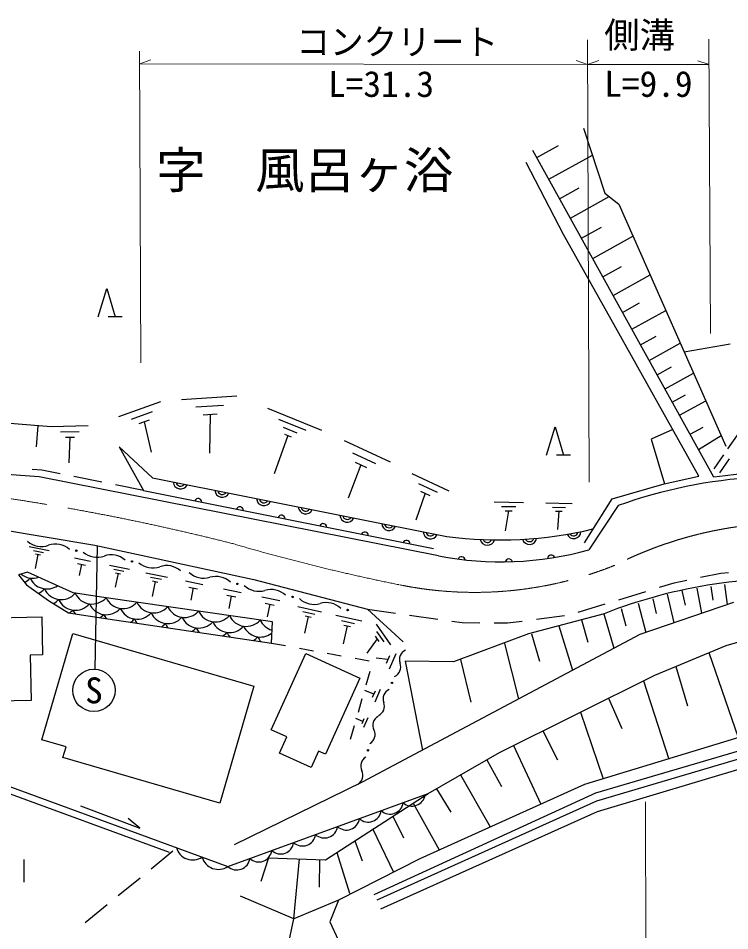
# Model space of a CAD drawing. Units: millimetres, scale not verified. Extents: x 40000 to 680000, y 20000 to 380000.
# Drawn here: x 107198 to 157438, y 274733 to 339157 of the extents above; entities that cross this region are included whole.
import ezdxf
from ezdxf.enums import TextEntityAlignment as Align

# ---------------------------------------------------------------- set-up
doc = ezdxf.new("R2010")
doc.units = ezdxf.units.MM
doc.header["$LTSCALE"] = 1000
doc.linetypes.add('CHAIN', pattern=[18.5, 12, -1.5, 3.5, -1.5])
for name, color, linetype, lineweight in [('M-BGD', 7, 'Continuous', 25), ('M-BMK', 2, 'CHAIN', 13), ('M-STR-HTXT', 7, 'Continuous', 13), ('M-STR-STRC', 7, 'Continuous', 25)]:
    doc.layers.add(name, color=color, linetype=linetype, lineweight=lineweight)
doc.layers.add('M-BMK-HTXT', color=7, linetype='Continuous')
doc.styles.add('ＭＳ ゴシック', font='')
doc.styles.get('ＭＳ ゴシック').set_extended_font_data('MS Gothic')

msp = doc.modelspace()

# ---------------------------------------------------------------- linework, layer by layer
at = {"layer": 'M-BGD'}
for p, q in [((143809, 329325), (145347, 330178)), ((156316, 306758), (143533, 329823)), ((144661, 327787), (147737, 329492)), ((145693, 323879), (143074, 328976)), ((145422, 326415), (146794, 327175)), ((146182, 325042), (148927, 326564)), ((146970, 323621), (148391, 324409)), ((149073, 317881), (145693, 323879)), ((147758, 322200), (150600, 323775)), ((148481, 320896), (149785, 321619)), ((149203, 319591), (151812, 321037)), ((112843, 318076), (113443, 320076)), ((113443, 320076), (114043, 318076)), ((149867, 318394), (151064, 319058)), ((150530, 317197), (152925, 318524)), ((114543, 318076), (113543, 318076)), ((155252, 306817), (149073, 317881)), ((151139, 316098), (152238, 316707)), ((151748, 314999), (153946, 316217)), ((157470, 316150), (154228, 315586)), ((152307, 313991), (153316, 314550)), ((152866, 312983), (154883, 314100)), ((118717, 312247), (122623, 312498)), ((153379, 312057), (154305, 312570)), ((114294, 311032), (117265, 312092)), ((119731, 311724), (121684, 311849)), ((153892, 311131), (155743, 312157)), ((115196, 310851), (116681, 311381)), ((120257, 311169), (121233, 311232)), ((120745, 311200), (120693, 308461)), ((124787, 311629), (128605, 310074)), ((100024, 311091), (109532, 310326)), ((115726, 310538), (116469, 310803)), ((116097, 310671), (116572, 308515)), ((125586, 310859), (127495, 310081)), ((108578, 310403), (108457, 308904)), ((109532, 310326), (112127, 310393)), ((110190, 309954), (111488, 309987)), ((125908, 310283), (126862, 309894)), ((144500, 308299), (145100, 310299)), ((145100, 310299), (145700, 308299)), ((153410, 310115), (151887, 309450)), ((154640, 309783), (155565, 310295)), ((110525, 309573), (111174, 309590)), ((110849, 309581), (110773, 307766)), ((126229, 309706), (125268, 306986)), ((125991, 309804), (126468, 309609)), ((130222, 309340), (133466, 307839)), ((151887, 309450), (152840, 306290)), ((155235, 308708), (156835, 309692)), ((157960, 309733), (157278, 308746)), ((116672, 306714), (114324, 308906)), ((114324, 308906), (116032, 305824)), ((130808, 308478), (132430, 307728)), ((146200, 308299), (145200, 308299)), ((156993, 308335), (156311, 307347)), ((157405, 308051), (156723, 307063)), ((108679, 306778), (99353, 307459)), ((131394, 307617), (130489, 305284)), ((130988, 307804), (131799, 307429)), ((108857, 307252), (108174, 307294)), ((136867, 301203), (108679, 306778)), ((110147, 306995), (108857, 307252)), ((113089, 306409), (111128, 306800)), ((116672, 306714), (137449, 302573)), ((134994, 307011), (137612, 305799)), ((152812, 306284), (155252, 306817)), ((116032, 305824), (114070, 306214)), ((135467, 306315), (136776, 305709)), ((149132, 305220), (152812, 306284)), ((116032, 305824), (136509, 301716)), ((135939, 305619), (135283, 303709)), ((135612, 305771), (136267, 305468)), ((140812, 305016), (142864, 304970)), ((144461, 304934), (146320, 304893)), ((147180, 302116), (149132, 305220)), ((149556, 304751), (147493, 301634)), ((99435, 304150), (112605, 301953)), ((141318, 304697), (142344, 304674)), ((141568, 304383), (142081, 304372)), ((141824, 304378), (141584, 302960)), ((144919, 304645), (145849, 304624)), ((145145, 304361), (145610, 304351)), ((145378, 304356), (145268, 303060)), ((107970, 301873), (109385, 301578)), ((108279, 301587), (108987, 301439)), ((112605, 301953), (123841, 299531)), ((108589, 301301), (108382, 300310)), ((108412, 301338), (108766, 301264)), ((111168, 301062), (112302, 300826)), ((111381, 300663), (111948, 300545)), ((111664, 300604), (111499, 299810)), ((113630, 300549), (115045, 300254)), ((113939, 300263), (114647, 300116)), ((107855, 300055), (107220, 299854)), ((107220, 299854), (107788, 299154)), ((111075, 298586), (107855, 300055)), ((114249, 299977), (114043, 298987)), ((114072, 300014), (114426, 299940)), ((116202, 300013), (117734, 299694)), ((116537, 299704), (117303, 299544)), ((155380, 299687), (156807, 299979)), ((156807, 299979), (157348, 300024)), ((107788, 299154), (109323, 298044)), ((116872, 299394), (116649, 298322)), ((116681, 299434), (117064, 299354)), ((119018, 299427), (120238, 299172)), ((119246, 298997), (119857, 298870)), ((119552, 298933), (119374, 298079)), ((123841, 299531), (131866, 297448)), ((152467, 298984), (153503, 299303)), ((153503, 299303), (154400, 299486)), ((156090, 299049), (156246, 298083)), ((157058, 299187), (157252, 297764)), ((113240, 298269), (111075, 298586)), ((121692, 298869), (122942, 298609)), ((121926, 298429), (122551, 298299)), ((122239, 298364), (122056, 297489)), ((124395, 298306), (125675, 298039)), ((149599, 298102), (151511, 298690)), ((153019, 298486), (153486, 296477)), ((154057, 298759), (154284, 297708)), ((155122, 298911), (155452, 297149)), ((109323, 298044), (110750, 297184)), ((125159, 296545), (113240, 298269)), ((124635, 297855), (125275, 297722)), ((124955, 297789), (124769, 296893)), ((146732, 297219), (148644, 297808)), ((150974, 297858), (151507, 295785)), ((151114, 295667), (157737, 297930)), ((151996, 298172), (152251, 297132)), ((110750, 297184), (113524, 296755)), ((126936, 297619), (128618, 297244)), ((127301, 297273), (128142, 297085)), ((129634, 297017), (131461, 296609)), ((131866, 297448), (134373, 295138)), ((131866, 297448), (133846, 297163)), ((134836, 297021), (136816, 296736)), ((148571, 297119), (143237, 295700)), ((148547, 297113), (149247, 294674)), ((149761, 297485), (150094, 296260)), ((113524, 296755), (125083, 295043)), ((125083, 295043), (125159, 296545)), ((127665, 296927), (127402, 295749)), ((127454, 296974), (127875, 296880)), ((130030, 296641), (130943, 296437)), ((132462, 296387), (133485, 294925)), ((137805, 296594), (138553, 296487)), ((138553, 296487), (139798, 296477)), ((140798, 296469), (141745, 296462)), ((141745, 296462), (142789, 296597)), ((143781, 296725), (145764, 296981)), ((146959, 296690), (147425, 295114)), ((130425, 296265), (130140, 294987)), ((130197, 296316), (130653, 296214)), ((132498, 295868), (133010, 295137)), ((145370, 296268), (146330, 293123)), ((131494, 285235), (151114, 295667)), ((132535, 295349), (131810, 294332)), ((132407, 295532), (132663, 295166)), ((143237, 295700), (137943, 293710)), ((143439, 295694), (144014, 293762)), ((125083, 295043), (126067, 294864)), ((127051, 294684), (128035, 294505)), ((141544, 295010), (142526, 291100)), ((129019, 294326), (130002, 294146)), ((130986, 293967), (131970, 293787)), ((133300, 293878), (132481, 293970)), ((133418, 294148), (133182, 293608)), ((133860, 294275), (133387, 293197)), ((138414, 293887), (139158, 290865)), ((155956, 294367), (158042, 288368)), ((137943, 293710), (134507, 293766)), ((134507, 293766), (135735, 287490)), ((153624, 293387), (154449, 290619)), ((132023, 293032), (131745, 292071)), ((151357, 292374), (153136, 286847)), ((132296, 291433), (131675, 291706)), ((132394, 291655), (132199, 291211)), ((132757, 291761), (132368, 290873)), ((131467, 291111), (131189, 290150)), ((148886, 291149), (149819, 289001)), ((146890, 290158), (148491, 285459)), ((131525, 289516), (131039, 289728)), ((131601, 289689), (131449, 289342)), ((131885, 289771), (131581, 289077)), ((161652, 289465), (147174, 285065)), ((130911, 289189), (130633, 288229)), ((144232, 288839), (145284, 286792)), ((162539, 288721), (147949, 284451)), ((162445, 288157), (148021, 283889)), ((142170, 287816), (144101, 283679)), ((140276, 286804), (141310, 284920)), ((161847, 287261), (148086, 283131)), ((138415, 285730), (140526, 282066)), ((106457, 284973), (122001, 279270)), ((122478, 280821), (131494, 285235)), ((147174, 285065), (135544, 279818)), ((136734, 284760), (137734, 283097)), ((105911, 284666), (117859, 280283)), ((122001, 279270), (136152, 284424)), ((147949, 284451), (132302, 277272)), ((111597, 283543), (115776, 281984)), ((148021, 283889), (132522, 276881)), ((135087, 283737), (136919, 280439)), ((148086, 283131), (132767, 276251)), ((115776, 281984), (114961, 282661)), ((133658, 282816), (134401, 281287)), ((132229, 281895), (133688, 278873)), ((130965, 281081), (131480, 279668)), ((118122, 280353), (116574, 279087)), ((129702, 280266), (130593, 277395)), ((107608, 278174), (107608, 279774)), ((124861, 279877), (124323, 278209)), ((127039, 279806), (126635, 275573)), ((128471, 279760), (128457, 277803)), ((115800, 278454), (114252, 277188)), ((126646, 275569), (122887, 277179)), ((113478, 276555), (111929, 275289)), ((129806, 276895), (129199, 275370)), ((124486, 265036), (126646, 275569)), ((129199, 275370), (129799, 274093))]:
    msp.add_line(p, q, dxfattribs=at)
for points in [[(147106, 331403), (148627, 326799), (149598, 326039), (157164, 308949)], [(124847, 279877), (128896, 279747), (136152, 284424), (141174, 287322), (152156, 292771), (157183, 294883), (163688, 296742), (171508, 297716)], [(135544, 279818), (129806, 276895), (126646, 275569)]]:
    msp.add_lwpolyline(points, dxfattribs=at)
for points in [[(96070, 296623), (108861, 296892), (108917, 294219), (108032, 294200), (108099, 290998), (98548, 290797), (98504, 292878), (96150, 292829)], [(111058, 295710), (123842, 291992), (121441, 283732), (110352, 286957), (110571, 287711), (108875, 288204)], [(127494, 294297), (131324, 292570), (128897, 287190), (128398, 287415), (127879, 286263), (125649, 287269), (126165, 288414), (125064, 288910)]]:
    msp.add_lwpolyline(points, close=True, dxfattribs=at)
for centre in [(111299, 301567), (115227, 300810), (122673, 299224), (126565, 298301), (130457, 297378), (133585, 292232), (131885, 287471)]:
    msp.add_circle(centre, 50, dxfattribs=at)
for centre, radius, start, end in [((161416, 271567), 35239, 77.21942, 109.66747), ((162671, 259252), 47929, 82.38089, 97.61911), ((118655, 306431), 512, 181.33915, 335.97838), ((118657, 306444), 325, 191.27863, 326.0389), ((121598, 305848), 512, 181.33915, 335.97838), ((121601, 305860), 325, 191.27863, 326.0389), ((119896, 304990), 256, 1.33915, 155.97838), ((124541, 305261), 512, 181.33915, 335.97838), ((124543, 305273), 325, 191.27863, 326.0389), ((122837, 304401), 256, 1.33915, 155.97838), ((127485, 304674), 512, 181.33915, 335.97838), ((127488, 304686), 325, 191.27863, 326.0389), ((125778, 303811), 256, 1.33915, 155.97838), ((128720, 303221), 256, 1.33915, 155.97838), ((130425, 304088), 512, 181.33915, 335.97838), ((130428, 304100), 325, 191.27863, 326.0389), ((133371, 303501), 512, 181.33915, 335.97838), ((133374, 303513), 325, 191.27863, 326.0389), ((131661, 302631), 256, 1.33915, 155.97838), ((136310, 302915), 512, 181.33915, 335.97838), ((136313, 302927), 325, 191.27863, 326.0389), ((141188, 330806), 28480, 262.45655, 283.37217), ((146416, 302930), 512, 203.31346, 357.95269), ((146414, 302942), 325, 213.25294, 348.01321), ((108846, 303369), 1506, 229.2359, 288.96157), ((134603, 302041), 256, 1.33915, 155.97838), ((140321, 302457), 512, 190.92925, 345.56848), ((140321, 302469), 325, 200.86873, 335.08774), ((143296, 302515), 512, 196.16555, 352.31582), ((143294, 302528), 325, 206.19611, 342.32484), ((109825, 300520), 1506, 49.2359, 108.96157), ((141278, 323618), 22845, 258.86794, 285.78605), ((112774, 302613), 1506, 229.2359, 288.96157), ((113753, 299764), 1506, 49.2359, 108.96157), ((138495, 300888), 256, 5.56945, 160.20869), ((141839, 300725), 256, 14.14356, 168.78279), ((144833, 301002), 256, 23.13437, 177.77361), ((116702, 301856), 1506, 229.2359, 288.96157), ((117680, 299007), 1506, 49.2359, 108.96157), ((108228, 300922), 1308, 230.6606, 289.28624), ((107053, 300486), 1308, 297.19919, 318.98976), ((109230, 300171), 1308, 204.54792, 304.33944), ((120299, 301130), 1506, 226.79271, 286.51838), ((121155, 298242), 1506, 46.79271, 106.51838), ((161760, 263458), 36153, 85.77371, 111.39729), ((124191, 300207), 1506, 226.79271, 286.51838), ((108056, 299735), 1308, 295.44973, 318.98976), ((110233, 299420), 1308, 204.54792, 318.98976), ((112411, 299105), 1308, 204.54792, 318.98976), ((125047, 297319), 1506, 46.79271, 106.51838), ((109059, 298983), 1308, 298.21133, 318.98976), ((111236, 298669), 1308, 204.54792, 318.98976), ((113413, 298354), 1308, 204.54792, 318.98976), ((114588, 298790), 1308, 204.54792, 318.98976), ((116765, 298475), 1308, 204.54792, 318.98976), ((128083, 299283), 1506, 226.79271, 286.51838), ((128939, 296395), 1506, 46.79271, 106.51838), ((110061, 298232), 1308, 305.88973, 318.98976), ((112239, 297917), 1308, 204.54792, 217.8891), ((112239, 297917), 1308, 304.50206, 318.98976), ((114416, 297602), 1308, 204.54792, 219.31339), ((115591, 298039), 1308, 204.54792, 318.98976), ((117768, 297724), 1308, 204.54792, 318.98976), ((118943, 298160), 1308, 204.54792, 318.98976), ((121120, 297845), 1308, 204.54792, 318.98976), ((114416, 297602), 1308, 303.78912, 318.98976), ((116593, 297287), 1308, 204.54792, 219.84687), ((116593, 297287), 1308, 303.30856, 318.98976), ((118771, 296972), 1308, 204.54792, 220.332), ((119945, 297409), 1308, 204.54792, 318.98976), ((122123, 297094), 1308, 204.54792, 318.98976), ((123297, 297530), 1308, 204.54792, 318.98976), ((125475, 297215), 1308, 204.54792, 253.41506), ((118771, 296972), 1308, 302.82343, 318.98976), ((120948, 296657), 1308, 204.54792, 220.82186), ((120948, 296657), 1308, 302.33357, 318.98976), ((123125, 296342), 1308, 204.54792, 221.31663), ((124300, 296779), 1308, 204.54792, 305.83427), ((123125, 296342), 1308, 301.8388, 318.98976), ((125303, 296027), 1308, 204.54792, 221.81649), ((134837, 293878), 725, 113.82635, 201.03199), ((133484, 293357), 725, 293.82635, 21.03199), ((133686, 291107), 725, 113.82635, 201.03199), ((132332, 290587), 725, 293.82635, 21.03199), ((132961, 289237), 725, 119.73918, 206.94482), ((131668, 288580), 725, 299.73918, 26.94482), ((132101, 286363), 725, 119.73918, 206.94482), ((130808, 285706), 725, 299.73918, 26.94482), ((135006, 284462), 928, 227.46869, 352.55244), ((133459, 283898), 928, 227.46869, 352.55244), ((131911, 283335), 928, 227.46869, 352.55244), ((130364, 282771), 928, 227.46869, 352.55244), ((128817, 282208), 928, 227.46869, 352.55244), ((125723, 281081), 928, 227.46869, 352.55244), ((127270, 281644), 928, 227.46869, 352.55244), ((119509, 280919), 1189, 195.27652, 304.43258), ((124175, 280517), 928, 227.46869, 352.55244), ((121329, 280251), 1189, 195.27652, 304.43258), ((122628, 279954), 928, 227.46869, 352.55244)]:
    msp.add_arc(centre, radius, start, end, dxfattribs=at)
at = {"layer": 'M-BMK'}
for centre, radius, start, end in [((82637, 146096), 160943, 75.68688, 83.016), ((161829, 275918), 27612, 90.02493, 116.9519), ((161469, 435110), 138678, 253.64772, 258.6364), ((139423, 325197), 26575, 258.5443, 291.85095)]:
    msp.add_arc(centre, radius, start, end, dxfattribs=at)
at = {"layer": 'M-STR-HTXT'}
for p, q in [((147384, 337639), (147514, 306392)), ((156084, 316908), (155971, 337690)), ((115847, 314826), (115771, 336843)), ((115774, 335949), (116564, 336224)), ((147393, 335898), (115774, 335949)), ((147393, 335898), (146604, 336176)), ((147391, 335898), (148182, 336174)), ((155981, 335885), (147391, 335898)), ((155981, 335885), (155192, 336162)), ((151492, 283836), (151548, 263532))]:
    msp.add_line(p, q, dxfattribs=at)
at = {"layer": 'M-STR-STRC'}
msp.add_line((112760, 301920), (112614, 293203), dxfattribs=at)
msp.add_circle((112543, 291704), 1500, dxfattribs=at)

# ---------------------------------------------------------------- texts
at = {"layer": 'M-BMK-HTXT', "style": 'ＭＳ ゴシック'}
msp.add_text('字\u3000風呂ヶ浴', height=2566, dxfattribs=at).set_placement((116924, 326379), align=Align.BOTTOM_LEFT)
at = {"layer": 'M-STR-HTXT', "style": 'ＭＳ ゴシック'}
for s, p in [('側溝', (148568, 336510)), ('L=31.3', (129072, 333058)), ('L=9.9', (148573, 333062))]:
    msp.add_text(s, height=1833, rotation=359.908, dxfattribs=at).set_placement(p, align=Align.BOTTOM_LEFT)
at = {"layer": 'M-STR-HTXT', "style": 'ＭＳ ゴシック', "width": 0.95}
msp.add_text('コンクリート', height=1833, rotation=359.908, dxfattribs=at).set_placement((126833, 336037), align=Align.BOTTOM_LEFT)
at = {"layer": 'M-STR-STRC', "style": 'ＭＳ ゴシック'}
msp.add_text('S', height=1833, dxfattribs=at).set_placement((112543, 291704), align=Align.MIDDLE_CENTER)

doc.saveas('drawing.dxf')
